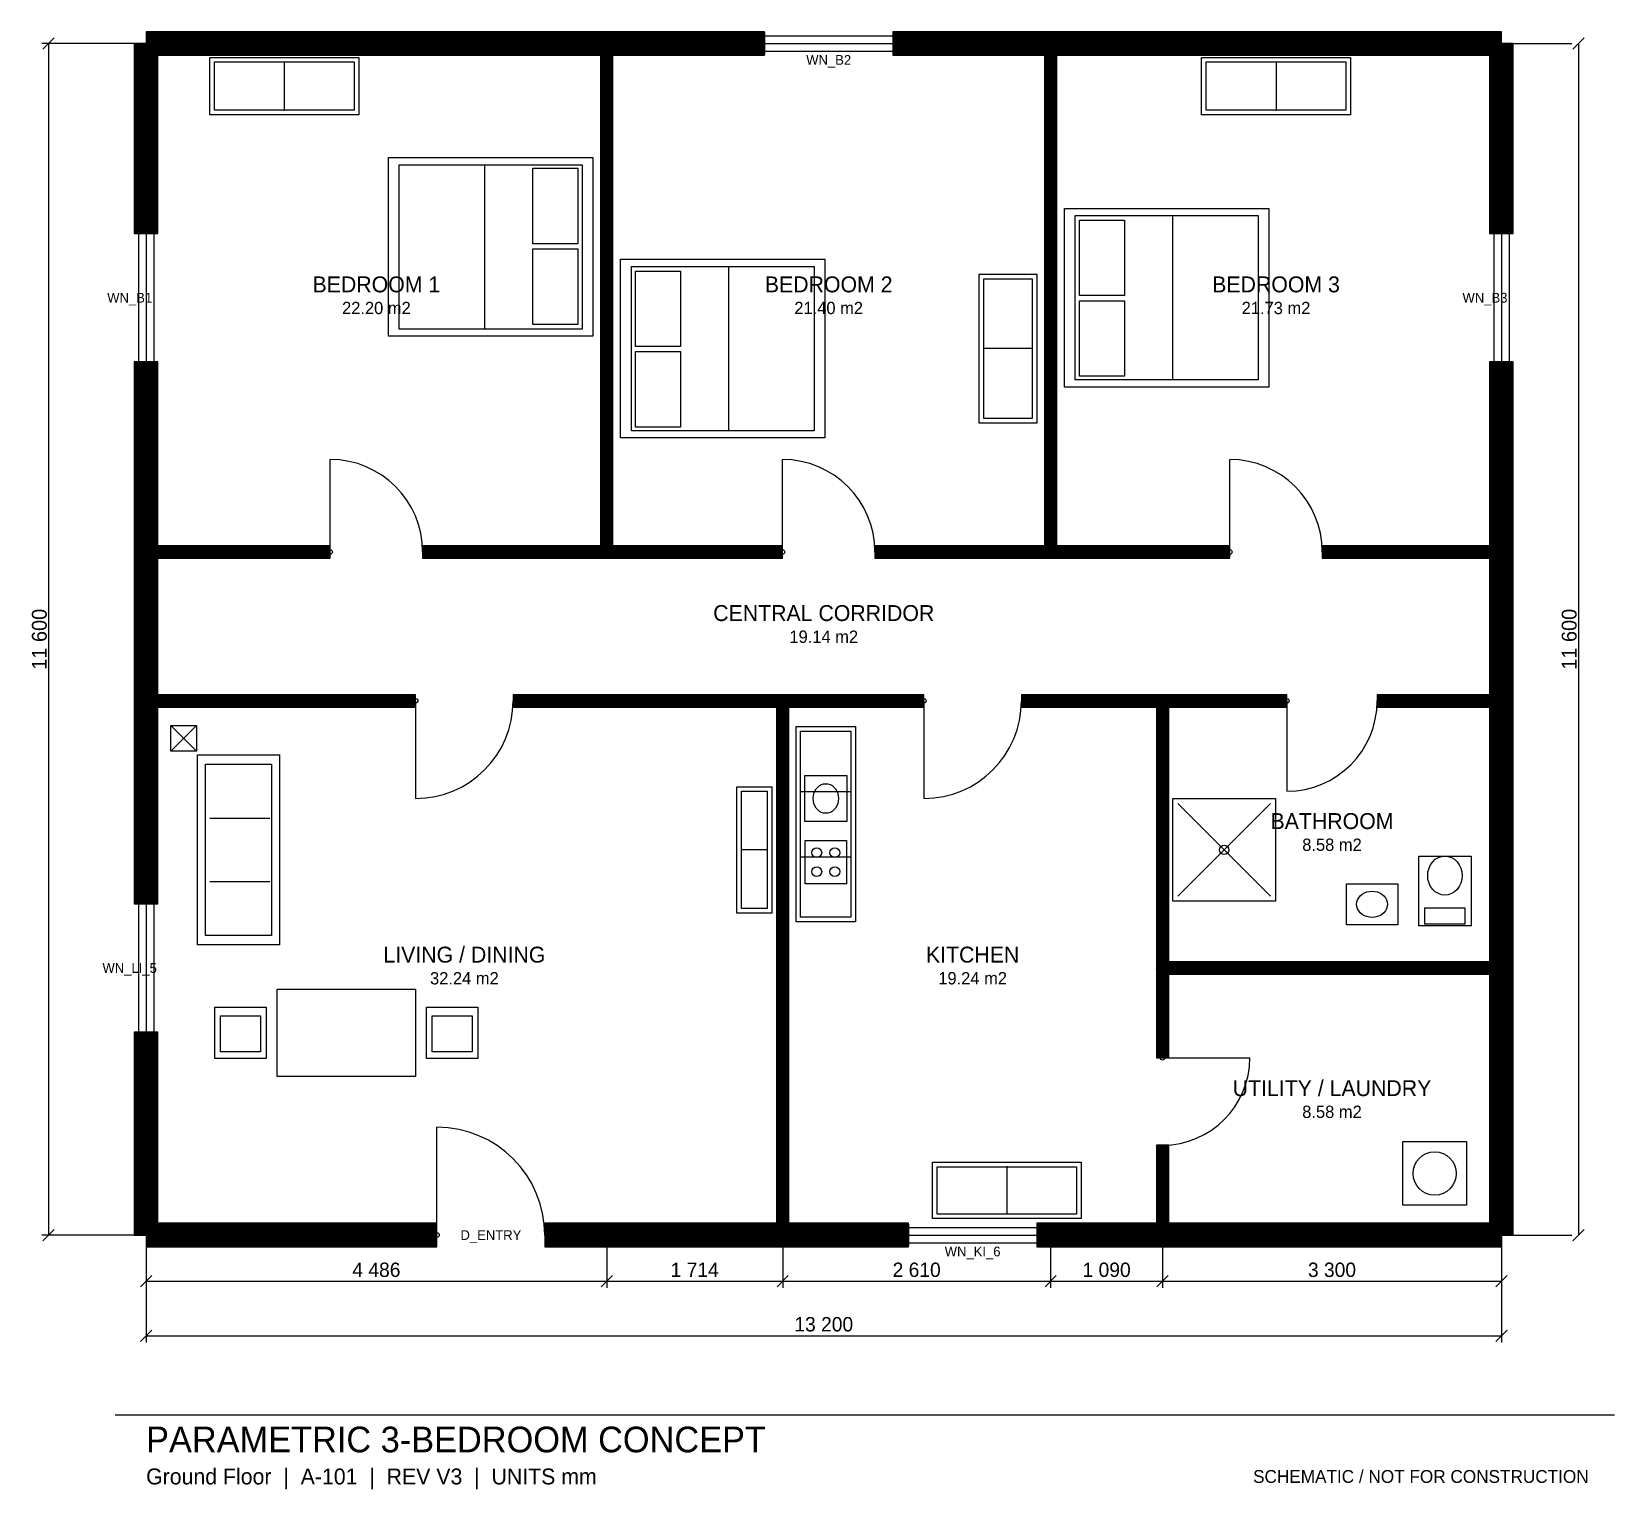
# Model space of a CAD drawing. Header units: millimetres. Extents: x -1115 to 14300, y -14075 to 115.
import ezdxf
from ezdxf.enums import TextEntityAlignment as Align

# ---------------------------------------------------------------- set-up
doc = ezdxf.new("R2010")
doc.units = ezdxf.units.MM
for name, color, linetype in [('A-DIMS', 5, 'Continuous'), ('A-DOOR', 30, 'Continuous'), ('A-FURN', 4, 'Continuous'), ('A-SAN', 6, 'Continuous'), ('A-SHEET', 8, 'Continuous'), ('A-STRUCT', 1, 'Continuous'), ('A-TEXT', 7, 'Continuous'), ('A-WALL-EXT', 7, 'Continuous'), ('A-WALL-HATCH', 9, 'Continuous'), ('A-WALL-INT', 8, 'Continuous'), ('A-WINDOW', 10, 'Continuous')]:
    doc.layers.add(name, color=color, linetype=linetype)

msp = doc.modelspace()

# ---------------------------------------------------------------- hatches: boundary and pattern name
at = {"layer": 'A-WALL-HATCH'}
h = msp.add_hatch(dxfattribs=at)
h.set_pattern_fill('ANSI31', scale=2)
h.paths.add_polyline_path([(-115, -1850), (115, -1850), (115, 0), (-115, 0)])
h = msp.add_hatch(dxfattribs=at)
h.set_pattern_fill('ANSI31', scale=2)
h.paths.add_polyline_path([(4486, -115), (4486, 115), (0, 115), (0, -115)])
h = msp.add_hatch(dxfattribs=at)
h.set_pattern_fill('ANSI31', scale=3)
h.paths.add_polyline_path([(4426, -4950), (4546, -4950), (4546, 0), (4426, 0)])
h = msp.add_hatch(dxfattribs=at)
h.set_pattern_fill('ANSI31', scale=2)
h.paths.add_polyline_path([(6023, -115), (6023, 115), (4486, 115), (4486, -115)])
h = msp.add_hatch(dxfattribs=at)
h.set_pattern_fill('ANSI31', scale=2)
h.paths.add_polyline_path([(8810, -115), (8810, 115), (7273, 115), (7273, -115)])
h = msp.add_hatch(dxfattribs=at)
h.set_pattern_fill('ANSI31', scale=3)
h.paths.add_polyline_path([(8750, -4950), (8870, -4950), (8870, 0), (8750, 0)])
h = msp.add_hatch(dxfattribs=at)
h.set_pattern_fill('ANSI31', scale=2)
h.paths.add_polyline_path([(13200, -115), (13200, 115), (8810, 115), (8810, -115)])
h = msp.add_hatch(dxfattribs=at)
h.set_pattern_fill('ANSI31', scale=2)
h.paths.add_polyline_path([(13085, -1850), (13315, -1850), (13315, 0), (13085, 0)])
h = msp.add_hatch(dxfattribs=at)
h.set_pattern_fill('ANSI31', scale=2)
h.paths.add_polyline_path([(-115, -4950), (115, -4950), (115, -3100), (-115, -3100)])
h = msp.add_hatch(dxfattribs=at)
h.set_pattern_fill('ANSI31', scale=2)
h.paths.add_polyline_path([(13085, -4950), (13315, -4950), (13315, -3100), (13085, -3100)])
h = msp.add_hatch(dxfattribs=at)
h.set_pattern_fill('ANSI31', scale=3)
h.paths.add_polyline_path([(1793, -5010), (1793, -4890), (0, -4890), (0, -5010)])
h = msp.add_hatch(dxfattribs=at)
h.set_pattern_fill('ANSI31', scale=3)
h.paths.add_polyline_path([(4486, -5010), (4486, -4890), (2693, -4890), (2693, -5010)])
h = msp.add_hatch(dxfattribs=at)
h.set_pattern_fill('ANSI31', scale=3)
h.paths.add_polyline_path([(6198, -5010), (6198, -4890), (4486, -4890), (4486, -5010)])
h = msp.add_hatch(dxfattribs=at)
h.set_pattern_fill('ANSI31', scale=3)
h.paths.add_polyline_path([(8810, -5010), (8810, -4890), (7098, -4890), (7098, -5010)])
h = msp.add_hatch(dxfattribs=at)
h.set_pattern_fill('ANSI31', scale=3)
h.paths.add_polyline_path([(10555, -5010), (10555, -4890), (8810, -4890), (8810, -5010)])
h = msp.add_hatch(dxfattribs=at)
h.set_pattern_fill('ANSI31', scale=3)
h.paths.add_polyline_path([(13200, -5010), (13200, -4890), (11455, -4890), (11455, -5010)])
h = msp.add_hatch(dxfattribs=at)
h.set_pattern_fill('ANSI31', scale=2)
h.paths.add_polyline_path([(-115, -6400), (115, -6400), (115, -4950), (-115, -4950)])
h = msp.add_hatch(dxfattribs=at)
h.set_pattern_fill('ANSI31', scale=2)
h.paths.add_polyline_path([(13085, -6400), (13315, -6400), (13315, -4950), (13085, -4950)])
h = msp.add_hatch(dxfattribs=at)
h.set_pattern_fill('ANSI31', scale=2)
h.paths.add_polyline_path([(-115, -8375), (115, -8375), (115, -6400), (-115, -6400)])
h = msp.add_hatch(dxfattribs=at)
h.set_pattern_fill('ANSI31', scale=3)
h.paths.add_polyline_path([(2625, -6460), (2625, -6340), (0, -6340), (0, -6460)])
h = msp.add_hatch(dxfattribs=at)
h.set_pattern_fill('ANSI31', scale=3)
h.paths.add_polyline_path([(6200, -6460), (6200, -6340), (3575, -6340), (3575, -6460)])
h = msp.add_hatch(dxfattribs=at)
h.set_pattern_fill('ANSI31', scale=3)
h.paths.add_polyline_path([(6140, -11600), (6260, -11600), (6260, -6400), (6140, -6400)])
h = msp.add_hatch(dxfattribs=at)
h.set_pattern_fill('ANSI31', scale=3)
h.paths.add_polyline_path([(7575, -6460), (7575, -6340), (6200, -6340), (6200, -6460)])
h = msp.add_hatch(dxfattribs=at)
h.set_pattern_fill('ANSI31', scale=3)
h.paths.add_polyline_path([(9900, -6460), (9900, -6340), (8525, -6340), (8525, -6460)])
h = msp.add_hatch(dxfattribs=at)
h.set_pattern_fill('ANSI31', scale=3)
h.paths.add_polyline_path([(9840, -9000), (9960, -9000), (9960, -6400), (9840, -6400)])
h = msp.add_hatch(dxfattribs=at)
h.set_pattern_fill('ANSI31', scale=3)
h.paths.add_polyline_path([(11110, -6460), (11110, -6340), (9900, -6340), (9900, -6460)])
h = msp.add_hatch(dxfattribs=at)
h.set_pattern_fill('ANSI31', scale=3)
h.paths.add_polyline_path([(13200, -6460), (13200, -6340), (11990, -6340), (11990, -6460)])
h = msp.add_hatch(dxfattribs=at)
h.set_pattern_fill('ANSI31', scale=2)
h.paths.add_polyline_path([(13085, -9000), (13315, -9000), (13315, -6400), (13085, -6400)])
h = msp.add_hatch(dxfattribs=at)
h.set_pattern_fill('ANSI31', scale=3)
h.paths.add_polyline_path([(13200, -9060), (13200, -8940), (9900, -8940), (9900, -9060)])
h = msp.add_hatch(dxfattribs=at)
h.set_pattern_fill('ANSI31', scale=3)
h.paths.add_polyline_path([(9840, -9875), (9960, -9875), (9960, -9000), (9840, -9000)])
h = msp.add_hatch(dxfattribs=at)
h.set_pattern_fill('ANSI31', scale=2)
h.paths.add_polyline_path([(13085, -11600), (13315, -11600), (13315, -9000), (13085, -9000)])
h = msp.add_hatch(dxfattribs=at)
h.set_pattern_fill('ANSI31', scale=2)
h.paths.add_polyline_path([(-115, -11600), (115, -11600), (115, -9625), (-115, -9625)])
h = msp.add_hatch(dxfattribs=at)
h.set_pattern_fill('ANSI31', scale=3)
h.paths.add_polyline_path([(9840, -11600), (9960, -11600), (9960, -10725), (9840, -10725)])
h = msp.add_hatch(dxfattribs=at)
h.set_pattern_fill('ANSI31', scale=2)
h.paths.add_polyline_path([(2833, -11715), (2833, -11485), (0, -11485), (0, -11715)])
h = msp.add_hatch(dxfattribs=at)
h.set_pattern_fill('ANSI31', scale=2)
h.paths.add_polyline_path([(6200, -11715), (6200, -11485), (3883, -11485), (3883, -11715)])
h = msp.add_hatch(dxfattribs=at)
h.set_pattern_fill('ANSI31', scale=2)
h.paths.add_polyline_path([(7425, -11715), (7425, -11485), (6200, -11485), (6200, -11715)])
h = msp.add_hatch(dxfattribs=at)
h.set_pattern_fill('ANSI31', scale=2)
h.paths.add_polyline_path([(9900, -11715), (9900, -11485), (8675, -11485), (8675, -11715)])
h = msp.add_hatch(dxfattribs=at)
h.set_pattern_fill('ANSI31', scale=2)
h.paths.add_polyline_path([(13200, -11715), (13200, -11485), (9900, -11485), (9900, -11715)])

# ---------------------------------------------------------------- linework, layer by layer
at = {"layer": 'A-DIMS'}
for p, q in [((0, 0), (-1015, 0)), ((-1005, -55), (-895, 55)), ((-950, 0), (-950, -11600)), ((13200, 0), (13885, 0)), ((13895, -55), (14005, 55)), ((13950, 0), (13950, -11600)), ((-1005, -11655), (-895, -11545)), ((13895, -11655), (14005, -11545)), ((0, -11600), (-1015, -11600)), ((0, -11600), (0, -12115)), ((0, -11600), (0, -12645)), ((4486, -11600), (4486, -12115)), ((4486, -11600), (4486, -12115)), ((6200, -11600), (6200, -12115)), ((6200, -11600), (6200, -12115)), ((8810, -11600), (8810, -12115)), ((8810, -11600), (8810, -12115)), ((9900, -11600), (9900, -12115)), ((9900, -11600), (9900, -12115)), ((13200, -11600), (13200, -12115)), ((13200, -11600), (13200, -12645)), ((13200, -11600), (13885, -11600)), ((-55, -12105), (55, -11995)), ((4431, -12105), (4541, -11995)), ((4431, -12105), (4541, -11995)), ((6145, -12105), (6255, -11995)), ((6145, -12105), (6255, -11995)), ((8755, -12105), (8865, -11995)), ((8755, -12105), (8865, -11995)), ((9845, -12105), (9955, -11995)), ((9845, -12105), (9955, -11995)), ((13145, -12105), (13255, -11995)), ((0, -12050), (4486, -12050)), ((4486, -12050), (6200, -12050)), ((6200, -12050), (8810, -12050)), ((8810, -12050), (9900, -12050)), ((9900, -12050), (13200, -12050)), ((-55, -12635), (55, -12525)), ((0, -12580), (13200, -12580)), ((13145, -12635), (13255, -12525))]:
    msp.add_line(p, q, dxfattribs=at)
at = {"layer": 'A-DOOR'}
for p, q in [((1793, -4950), (1793, -4050)), ((6198, -4950), (6198, -4050)), ((10555, -4950), (10555, -4050)), ((2625, -6400), (2625, -7350)), ((7575, -6400), (7575, -7350)), ((11110, -6400), (11110, -7280)), ((9900, -9875), (10750, -9875)), ((2833, -11600), (2833, -10550))]:
    msp.add_line(p, q, dxfattribs=at)
for centre in [(1793, -4950), (6198, -4950), (10555, -4950), (2625, -6400), (7575, -6400), (11110, -6400), (9900, -9875), (2833, -11600)]:
    msp.add_circle(centre, 22, dxfattribs=at)
for centre, radius, start, end in [((1793, -4950), 900, 0, 90), ((6198, -4950), 900, 0, 90), ((10555, -4950), 900, 0, 90), ((2625, -6400), 950, 270, 0), ((7575, -6400), 950, 270, 0), ((11110, -6400), 880, 270, 0), ((9900, -9875), 850, 270, 0), ((2833, -11600), 1050, 0, 90)]:
    msp.add_arc(centre, radius, start, end, dxfattribs=at)
at = {"layer": 'A-FURN'}
for p, q in [((1346, -175), (1346, -655)), ((11005, -175), (11005, -655)), ((3296, -1190), (3296, -2770)), ((10000, -3265), (10000, -1685)), ((5676, -3760), (5676, -2180)), ((8635, -2970), (8155, -2970)), ((6370, -7283), (6870, -7283)), ((620, -7542), (1205, -7542)), ((6055, -7850), (5795, -7850)), ((6370, -7917), (6870, -7917)), ((620, -8158), (1205, -8158)), ((8383, -10930), (8383, -11400))]:
    msp.add_line(p, q, dxfattribs=at)
for points in [[(621, -135), (2071, -135), (2071, -695), (621, -695)], [(10280, -135), (11730, -135), (11730, -695), (10280, -695)], [(666, -180), (2026, -180), (2026, -650), (666, -650)], [(10325, -180), (11685, -180), (11685, -650), (10325, -650)], [(4351, -1110), (4351, -2850), (2361, -2850), (2361, -1110)], [(4246, -1180), (4246, -2780), (2466, -2780), (2466, -1180)], [(4206, -1215), (4206, -1950), (3766, -1950), (3766, -1215)], [(8945, -3345), (8945, -1605), (10935, -1605), (10935, -3345)], [(9050, -3275), (9050, -1675), (10830, -1675), (10830, -3275)], [(9090, -2455), (9090, -1720), (9530, -1720), (9530, -2455)], [(4206, -2000), (4206, -2735), (3766, -2735), (3766, -2000)], [(4621, -3840), (4621, -2100), (6611, -2100), (6611, -3840)], [(4726, -3770), (4726, -2170), (6506, -2170), (6506, -3770)], [(4766, -2950), (4766, -2215), (5206, -2215), (5206, -2950)], [(8675, -2245), (8675, -3695), (8115, -3695), (8115, -2245)], [(8630, -2290), (8630, -3650), (8160, -3650), (8160, -2290)], [(9090, -3240), (9090, -2505), (9530, -2505), (9530, -3240)], [(4766, -3735), (4766, -3000), (5206, -3000), (5206, -3735)], [(6330, -6650), (6910, -6650), (6910, -8550), (6330, -8550)], [(6375, -6695), (6865, -6695), (6865, -8505), (6375, -8505)], [(500, -8775), (500, -6925), (1300, -6925), (1300, -8775)], [(580, -8685), (580, -7015), (1220, -7015), (1220, -8685)], [(6095, -7235), (6095, -8465), (5755, -8465), (5755, -7235)], [(6050, -7280), (6050, -8420), (5800, -8420), (5800, -7280)], [(6420, -7760), (6820, -7760), (6820, -8180), (6420, -8180)], [(1275, -9205), (2625, -9205), (2625, -10055), (1275, -10055)], [(670, -9380), (1170, -9380), (1170, -9880), (670, -9880)], [(2730, -9380), (3230, -9380), (3230, -9880), (2730, -9880)], [(725, -9465), (1115, -9465), (1115, -9815), (725, -9815)], [(2785, -9465), (3175, -9465), (3175, -9815), (2785, -9815)], [(12240, -10690), (12860, -10690), (12860, -11310), (12240, -11310)], [(7658, -10890), (9108, -10890), (9108, -11440), (7658, -11440)], [(7703, -10935), (9063, -10935), (9063, -11395), (7703, -11395)]]:
    msp.add_lwpolyline(points, close=True, dxfattribs=at)
for centre, radius in [((6532, -7878), 48), ((6708, -7878), 48), ((6532, -8062), 48), ((6708, -8062), 48), ((12550, -11000), 211)]:
    msp.add_circle(centre, radius, dxfattribs=at)
at = {"layer": 'A-SAN'}
for p, q in [((10050, -7400), (10950, -8300)), ((10950, -7400), (10050, -8300))]:
    msp.add_line(p, q, dxfattribs=at)
for points in [[(6415, -7125), (6825, -7125), (6825, -7575), (6415, -7575)], [(6743, -7350), (6741, -7375), (6736, -7399), (6727, -7422), (6714, -7443), (6699, -7460), (6682, -7475), (6662, -7485), (6641, -7492), (6620, -7494), (6599, -7492), (6578, -7485), (6558, -7475), (6541, -7460), (6526, -7443), (6513, -7422), (6504, -7399), (6499, -7375), (6497, -7350), (6499, -7325), (6504, -7301), (6513, -7278), (6526, -7257), (6541, -7240), (6558, -7225), (6578, -7215), (6599, -7208), (6620, -7206), (6641, -7208), (6662, -7215), (6682, -7225), (6699, -7240), (6714, -7257), (6727, -7278), (6736, -7301), (6741, -7325)], [(10000, -7350), (11000, -7350), (11000, -8350), (10000, -8350)], [(12905, -8590), (12395, -8590), (12395, -7910), (12905, -7910)], [(12482, -8100), (12485, -8063), (12495, -8028), (12510, -7995), (12531, -7966), (12556, -7942), (12586, -7924), (12617, -7914), (12650, -7910), (12683, -7914), (12714, -7924), (12744, -7942), (12769, -7966), (12790, -7995), (12805, -8028), (12815, -8063), (12818, -8100), (12815, -8138), (12805, -8173), (12790, -8206), (12769, -8235), (12744, -8259), (12714, -8276), (12683, -8287), (12650, -8291), (12617, -8287), (12586, -8276), (12556, -8259), (12531, -8235), (12510, -8206), (12495, -8173), (12485, -8138)], [(11690, -8180), (12190, -8180), (12190, -8580), (11690, -8580)], [(12090, -8380), (12088, -8402), (12081, -8424), (12070, -8444), (12055, -8462), (12036, -8478), (12015, -8491), (11991, -8500), (11966, -8506), (11940, -8508), (11914, -8506), (11889, -8500), (11865, -8491), (11844, -8478), (11825, -8462), (11810, -8444), (11799, -8424), (11792, -8402), (11790, -8380), (11792, -8358), (11799, -8336), (11810, -8316), (11825, -8298), (11844, -8282), (11865, -8269), (11889, -8260), (11914, -8254), (11940, -8252), (11966, -8254), (11991, -8260), (12015, -8269), (12036, -8282), (12055, -8298), (12070, -8316), (12081, -8336), (12088, -8358)], [(12845, -8575), (12455, -8575), (12455, -8415), (12845, -8415)]]:
    msp.add_lwpolyline(points, close=True, dxfattribs=at)
msp.add_circle((10500, -7850), 45, dxfattribs=at)
at = {"layer": 'A-SHEET'}
msp.add_line((-300, -13350), (14300, -13350), dxfattribs=at)
at = {"layer": 'A-STRUCT'}
for p, q in [((240, -6640), (490, -6890)), ((490, -6640), (240, -6890))]:
    msp.add_line(p, q, dxfattribs=at)
msp.add_lwpolyline([(240, -6640), (490, -6640), (490, -6890), (240, -6890)], close=True, dxfattribs=at)
at = {"layer": 'A-WALL-EXT'}
for points in [[(-115, -1850), (115, -1850), (115, 0), (-115, 0)], [(4486, -115), (4486, 115), (0, 115), (0, -115)], [(6023, -115), (6023, 115), (4486, 115), (4486, -115)], [(8810, -115), (8810, 115), (7273, 115), (7273, -115)], [(13200, -115), (13200, 115), (8810, 115), (8810, -115)], [(13085, -1850), (13315, -1850), (13315, 0), (13085, 0)], [(-115, -4950), (115, -4950), (115, -3100), (-115, -3100)], [(13085, -4950), (13315, -4950), (13315, -3100), (13085, -3100)], [(-115, -6400), (115, -6400), (115, -4950), (-115, -4950)], [(13085, -6400), (13315, -6400), (13315, -4950), (13085, -4950)], [(-115, -8375), (115, -8375), (115, -6400), (-115, -6400)], [(13085, -9000), (13315, -9000), (13315, -6400), (13085, -6400)], [(13085, -11600), (13315, -11600), (13315, -9000), (13085, -9000)], [(-115, -11600), (115, -11600), (115, -9625), (-115, -9625)], [(2833, -11715), (2833, -11485), (0, -11485), (0, -11715)], [(6200, -11715), (6200, -11485), (3883, -11485), (3883, -11715)], [(7425, -11715), (7425, -11485), (6200, -11485), (6200, -11715)], [(9900, -11715), (9900, -11485), (8675, -11485), (8675, -11715)], [(13200, -11715), (13200, -11485), (9900, -11485), (9900, -11715)]]:
    msp.add_lwpolyline(points, close=True, dxfattribs=at)
at = {"layer": 'A-WALL-INT'}
for points in [[(4426, -4950), (4546, -4950), (4546, 0), (4426, 0)], [(8750, -4950), (8870, -4950), (8870, 0), (8750, 0)], [(1793, -5010), (1793, -4890), (0, -4890), (0, -5010)], [(4486, -5010), (4486, -4890), (2693, -4890), (2693, -5010)], [(6198, -5010), (6198, -4890), (4486, -4890), (4486, -5010)], [(8810, -5010), (8810, -4890), (7098, -4890), (7098, -5010)], [(10555, -5010), (10555, -4890), (8810, -4890), (8810, -5010)], [(13200, -5010), (13200, -4890), (11455, -4890), (11455, -5010)], [(2625, -6460), (2625, -6340), (0, -6340), (0, -6460)], [(6200, -6460), (6200, -6340), (3575, -6340), (3575, -6460)], [(6140, -11600), (6260, -11600), (6260, -6400), (6140, -6400)], [(7575, -6460), (7575, -6340), (6200, -6340), (6200, -6460)], [(9900, -6460), (9900, -6340), (8525, -6340), (8525, -6460)], [(9840, -9000), (9960, -9000), (9960, -6400), (9840, -6400)], [(11110, -6460), (11110, -6340), (9900, -6340), (9900, -6460)], [(13200, -6460), (13200, -6340), (11990, -6340), (11990, -6460)], [(13200, -9060), (13200, -8940), (9900, -8940), (9900, -9060)], [(9840, -9875), (9960, -9875), (9960, -9000), (9840, -9000)], [(9840, -11600), (9960, -11600), (9960, -10725), (9840, -10725)]]:
    msp.add_lwpolyline(points, close=True, dxfattribs=at)
at = {"layer": 'A-WINDOW'}
for p, q in [((6023, 106), (6023, -106)), ((6023, 74), (7273, 74)), ((6023, 0), (7273, 0)), ((7273, 106), (7273, -106)), ((6023, -74), (7273, -74)), ((106, -1850), (-106, -1850)), ((-74, -1850), (-74, -3100)), ((0, -1850), (0, -3100)), ((74, -1850), (74, -3100)), ((13306, -1850), (13094, -1850)), ((13126, -1850), (13126, -3100)), ((13200, -1850), (13200, -3100)), ((13274, -1850), (13274, -3100)), ((106, -3100), (-106, -3100)), ((13306, -3100), (13094, -3100)), ((106, -8375), (-106, -8375)), ((-74, -8375), (-74, -9625)), ((0, -8375), (0, -9625)), ((74, -8375), (74, -9625)), ((106, -9625), (-106, -9625)), ((7425, -11494), (7425, -11706)), ((7425, -11526), (8675, -11526)), ((8675, -11494), (8675, -11706)), ((7425, -11600), (8675, -11600)), ((7425, -11674), (8675, -11674))]:
    msp.add_line(p, q, dxfattribs=at)

# ---------------------------------------------------------------- texts
at = {"layer": 'A-DIMS'}
for p in [(-1040, -5800), (13860, -5800)]:
    msp.add_text('11 600', height=145, rotation=90, dxfattribs=at).set_placement(p, align=Align.MIDDLE_CENTER)
for s, p in [('4 486', (2243, -11938)), ('1 714', (5343, -11938)), ('2 610', (7505, -11938)), ('1 090', (9355, -11938)), ('3 300', (11550, -11938)), ('13 200', (6600, -12468))]:
    msp.add_text(s, height=140, dxfattribs=at).set_placement(p, align=Align.MIDDLE_CENTER)
at = {"layer": 'A-DOOR'}
msp.add_text('D_ENTRY', height=95, dxfattribs=at).set_placement((3358, -11600), align=Align.MIDDLE_CENTER)
at = {"layer": 'A-TEXT'}
for s, height, p in [('BEDROOM 1', 155, (2243, -2345)), ('BEDROOM 2', 155, (6648, -2345)), ('BEDROOM 3', 155, (11005, -2345)), ('22.20 m2', 120, (2243, -2575)), ('21.40 m2', 120, (6648, -2575)), ('21.73 m2', 120, (11005, -2575)), ('CENTRAL CORRIDOR', 155, (6600, -5545)), ('19.14 m2', 120, (6600, -5775)), ('BATHROOM', 155, (11550, -7570)), ('8.58 m2', 120, (11550, -7800)), ('LIVING / DINING', 155, (3100, -8870)), ('KITCHEN', 155, (8050, -8870)), ('32.24 m2', 120, (3100, -9100)), ('19.24 m2', 120, (8050, -9100)), ('UTILITY / LAUNDRY', 155, (11550, -10170)), ('8.58 m2', 120, (11550, -10400))]:
    msp.add_text(s, height=height, dxfattribs=at).set_placement(p, align=Align.MIDDLE_CENTER)
for s, height, p in [('PARAMETRIC 3-BEDROOM CONCEPT', 250, (0, -13590)), ('Ground Floor  |  A-101  |  REV V3  |  UNITS mm', 155, (0, -13950))]:
    msp.add_text(s, height=height, dxfattribs=at).set_placement(p, align=Align.MIDDLE_LEFT)
msp.add_text('SCHEMATIC / NOT FOR CONSTRUCTION', height=125, dxfattribs=at).set_placement((14050, -13950), align=Align.MIDDLE_RIGHT)
at = {"layer": 'A-WINDOW'}
for s, p in [('WN_B2', (6648, -160)), ('WN_B1', (-160, -2475)), ('WN_B3', (13040, -2475)), ('WN_LI_5', (-160, -9000)), ('WN_KI_6', (8050, -11760))]:
    msp.add_text(s, height=95, dxfattribs=at).set_placement(p, align=Align.MIDDLE_CENTER)

doc.saveas('drawing.dxf')
